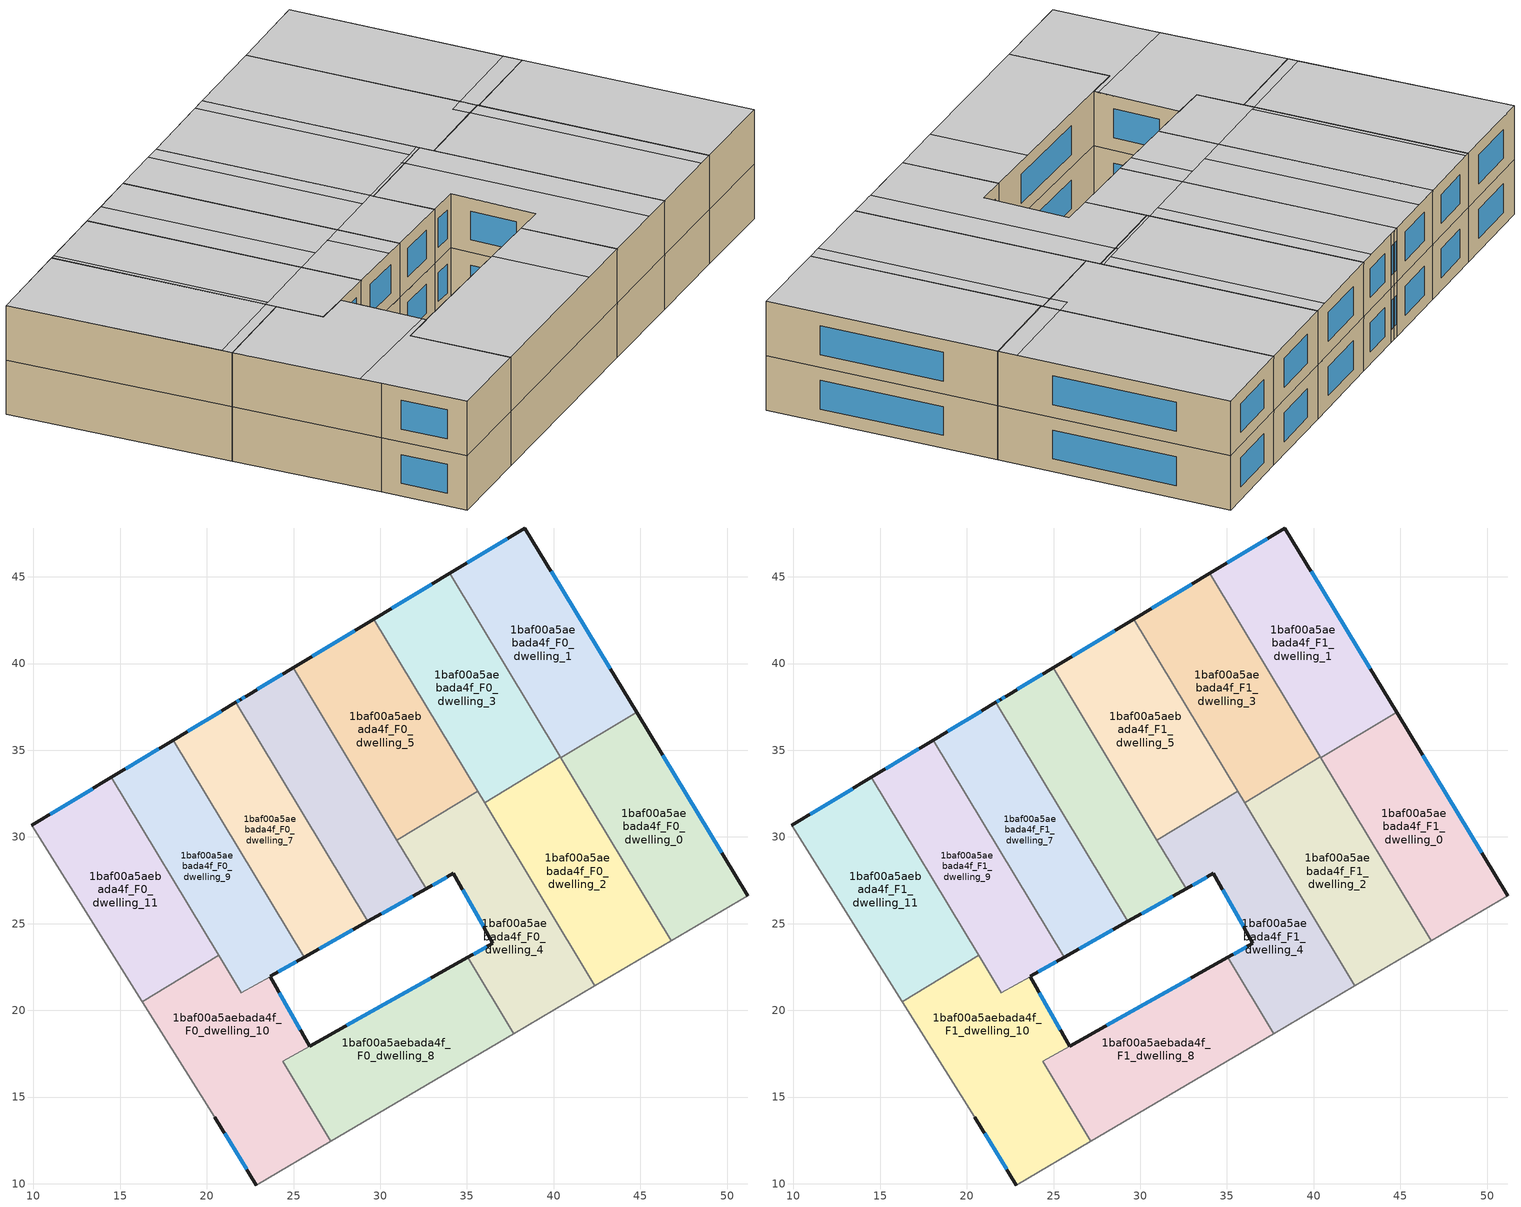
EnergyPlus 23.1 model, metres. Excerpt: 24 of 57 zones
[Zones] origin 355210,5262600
1baf00a5aebada4f_F0_dwelling_0
 floor ground (EU_floor_Construction): 44.78,37.2 51.2,26.62 46.78,24.01 40.42,34.56 z0
 wall outside (EU_wall_Construction): 51.2,26.62 44.78,37.2 z0:3
 wall adiabatic (EU_wall_Construction): 46.78,24.01 51.2,26.62 z0:3
 wall to 1baf00a5aebada4f_F0_dwelling_1 (EU_wall_Construction): 44.78,37.2 40.42,34.56 z0:3
 wall to 1baf00a5aebada4f_F0_dwelling_2 (EU_wall_Construction): 40.42,34.56 46.78,24.01 z0:3
 window (EU_Window_Construction): 49.69,29.1 46.29,34.71 z0.7:2.3
1baf00a5aebada4f_F0_dwelling_1
 floor ground (EU_floor_Construction): 38.34,47.82 44.78,37.2 40.42,34.56 34.01,45.2 z0
 wall outside (EU_wall_Construction): 44.78,37.2 38.34,47.82 34.01,45.2 z0:3
 wall to 1baf00a5aebada4f_F0_dwelling_3 (EU_wall_Construction): 34.01,45.2 40.39,34.62 z0:3
 wall to 1baf00a5aebada4f_F0_dwelling_2 (EU_wall_Construction): 40.39,34.62 40.42,34.56 z0:3
 window (EU_Window_Construction): 43.27,39.69 39.85,45.32 / 37.32,47.2 35.02,45.82 z0.7:2.3
1baf00a5aebada4f_F0_dwelling_10
 floor ground (EU_floor_Construction): 23.65,21.95 25.93,17.92 24.38,17.05 27.15,12.45 22.86,9.93 20.46,13.83 16.27,20.51 20.68,23.17 21.98,21.02 z0
 wall outside (EU_wall_Construction): 20.46,13.83 22.86,9.93 / 25.93,17.92 23.65,21.95 z0:3
 wall adiabatic (EU_wall_Construction): 16.27,20.51 20.46,13.83 / 22.86,9.93 27.15,12.45 z0:3
 wall to 1baf00a5aebada4f_F0_dwelling_11 (EU_wall_Construction): 20.68,23.17 16.27,20.51 z0:3
 wall to 1baf00a5aebada4f_F0_dwelling_8 (EU_wall_Construction): 27.15,12.45 24.38,17.05 25.93,17.92 z0:3
 wall to 1baf00a5aebada4f_F0_dwelling_9 (EU_wall_Construction): 23.65,21.95 21.98,21.02 20.68,23.17 z0:3
 window (EU_Window_Construction): 21.02,12.92 22.3,10.84 / 25.39,18.87 24.18,21 z0.7:2.3
1baf00a5aebada4f_F0_dwelling_11
 floor ground (EU_floor_Construction): 14.49,33.44 20.68,23.17 16.27,20.51 9.89,30.66 z0
 wall outside (EU_wall_Construction): 14.49,33.44 9.89,30.66 z0:3
 wall adiabatic (EU_wall_Construction): 9.89,30.66 16.27,20.51 z0:3
 wall to 1baf00a5aebada4f_F0_dwelling_9 (EU_wall_Construction): 20.68,23.17 14.49,33.44 z0:3
 window (EU_Window_Construction): 13.41,32.79 10.97,31.32 z0.7:2.3
1baf00a5aebada4f_F0_dwelling_2
 floor ground (EU_floor_Construction): 40.39,34.62 46.78,24.01 42.38,21.42 36.01,31.98 z0
 wall adiabatic (EU_wall_Construction): 42.38,21.42 46.78,24.01 z0:3
 wall to 1baf00a5aebada4f_F0_dwelling_3 (EU_wall_Construction): 40.39,34.62 36.01,31.98 z0:3
 wall to 1baf00a5aebada4f_F0_dwelling_4 (EU_wall_Construction): 36.01,31.98 42.38,21.42 z0:3
1baf00a5aebada4f_F0_dwelling_3
 floor ground (EU_floor_Construction): 34.01,45.2 40.39,34.62 36.01,31.98 29.63,42.57 z0
 wall outside (EU_wall_Construction): 34.01,45.2 29.63,42.57 z0:3
 wall to 1baf00a5aebada4f_F0_dwelling_5 (EU_wall_Construction): 29.63,42.57 35.62,32.63 z0:3
 wall to 1baf00a5aebada4f_F0_dwelling_4 (EU_wall_Construction): 35.62,32.63 36.01,31.98 z0:3
 window (EU_Window_Construction): 32.98,44.58 30.66,43.18 z0.7:2.3
1baf00a5aebada4f_F0_dwelling_4
 floor ground (EU_floor_Construction): 35.62,32.63 42.38,21.42 37.69,18.66 35.04,23.05 36.49,23.87 34.21,27.89 32.65,27.02 30.96,29.82 z0
 wall outside (EU_wall_Construction): 32.65,27.02 34.21,27.89 36.49,23.87 35.04,23.05 z0:3
 wall to 1baf00a5aebada4f_F0_dwelling_5 (EU_wall_Construction): 35.62,32.63 30.96,29.82 z0:3
 wall adiabatic (EU_wall_Construction): 37.69,18.66 42.38,21.42 z0:3
 wall to 1baf00a5aebada4f_F0_dwelling_8 (EU_wall_Construction): 35.04,23.05 37.69,18.66 z0:3
 wall to 1baf00a5aebada4f_F0_dwelling_6 (EU_wall_Construction): 30.96,29.82 32.65,27.02 z0:3
 window (EU_Window_Construction): 34.75,26.95 35.96,24.81 / 33.02,27.22 33.84,27.69 / 36.15,23.68 35.38,23.24 z0.7:2.3
1baf00a5aebada4f_F0_dwelling_5
 floor ground (EU_floor_Construction): 29.63,42.57 35.62,32.63 30.96,29.82 24.97,39.75 z0
 wall outside (EU_wall_Construction): 29.63,42.57 24.97,39.75 z0:3
 wall to 1baf00a5aebada4f_F0_dwelling_6 (EU_wall_Construction): 24.97,39.75 30.96,29.82 z0:3
 window (EU_Window_Construction): 28.54,41.91 26.06,40.41 z0.7:2.3
1baf00a5aebada4f_F0_dwelling_6
 floor ground (EU_floor_Construction): 24.97,39.75 32.65,27.02 29.29,25.12 21.67,37.76 21.92,37.92 22.27,38.12 z0
 wall outside (EU_wall_Construction): 24.97,39.75 22.27,38.12 21.92,37.92 21.67,37.76 / 29.29,25.12 32.65,27.02 z0:3
 wall to 1baf00a5aebada4f_F0_dwelling_7 (EU_wall_Construction): 21.67,37.76 29.29,25.12 z0:3
 window (EU_Window_Construction): 24.34,39.37 22.9,38.51 / 30.08,25.57 31.86,26.57 / 21.86,37.88 21.73,37.8 / 22.19,38.08 22,37.97 z0.7:2.3
1baf00a5aebada4f_F0_dwelling_7
 floor ground (EU_floor_Construction): 21.67,37.76 29.29,25.12 25.61,23.06 18.06,35.59 z0
 wall outside (EU_wall_Construction): 25.61,23.06 29.29,25.12 / 21.67,37.76 18.06,35.59 z0:3
 wall to 1baf00a5aebada4f_F0_dwelling_9 (EU_wall_Construction): 18.06,35.59 25.61,23.06 z0:3
 window (EU_Window_Construction): 26.48,23.54 28.43,24.64 / 20.82,37.25 18.9,36.1 z0.7:2.3
1baf00a5aebada4f_F0_dwelling_8
 floor ground (EU_floor_Construction): 35.04,23.05 37.69,18.66 27.15,12.45 24.38,17.05 z0
 wall outside (EU_wall_Construction): 35.04,23.05 25.93,17.93 z0:3
 wall adiabatic (EU_wall_Construction): 27.15,12.45 37.69,18.66 z0:3
 window (EU_Window_Construction): 32.9,21.85 28.07,19.13 z0.7:2.3
1baf00a5aebada4f_F0_dwelling_9
 floor ground (EU_floor_Construction): 18.06,35.59 25.61,23.06 21.98,21.02 14.49,33.44 z0
 wall outside (EU_wall_Construction): 18.06,35.59 14.49,33.44 / 23.65,21.95 25.61,23.06 z0:3
 window (EU_Window_Construction): 17.22,35.08 15.33,33.94 / 24.11,22.21 25.15,22.8 z0.7:2.3
1baf00a5aebada4f_F1_dwelling_0
 floor to 1baf00a5aebada4f_F0_dwelling_0 (EU_floor_Construction): 44.78,37.2 51.2,26.62 46.78,24.01 40.42,34.56 z3
 wall outside (EU_wall_Construction): 51.2,26.62 44.78,37.2 z3:6
 wall adiabatic (EU_wall_Construction): 46.78,24.01 51.2,26.62 z3:6
 wall to 1baf00a5aebada4f_F1_dwelling_1 (EU_wall_Construction): 44.78,37.2 40.42,34.56 z3:6
 wall to 1baf00a5aebada4f_F1_dwelling_2 (EU_wall_Construction): 40.42,34.56 46.78,24.01 z3:6
 window (EU_Window_Construction): 49.69,29.1 46.29,34.71 z3.7:5.3
 ceiling to 1baf00a5aebada4f_F2_dwelling_6 (EU_floor_Construction): 51.2,26.62 44.78,37.2 40.42,34.56 46.78,24.01 z6
1baf00a5aebada4f_F1_dwelling_1
 floor to 1baf00a5aebada4f_F0_dwelling_1 (EU_floor_Construction): 38.34,47.82 44.78,37.2 40.42,34.56 34.01,45.2 z3
 wall outside (EU_wall_Construction): 44.78,37.2 38.34,47.82 34.01,45.2 z3:6
 wall to 1baf00a5aebada4f_F1_dwelling_3 (EU_wall_Construction): 34.01,45.2 40.39,34.62 z3:6
 wall to 1baf00a5aebada4f_F1_dwelling_2 (EU_wall_Construction): 40.39,34.62 40.42,34.56 z3:6
 window (EU_Window_Construction): 43.27,39.69 39.85,45.32 / 37.32,47.2 35.02,45.82 z3.7:5.3
 ceiling to 1baf00a5aebada4f_F2_dwelling_6 (EU_floor_Construction): 44.78,37.2 44.27,38.04 39.91,35.41 40.39,34.62 40.42,34.56 z6
 ceiling adiabatic (EU_roof_Construction): 44.27,38.04 38.34,47.82 34.01,45.2 39.91,35.41 z6
1baf00a5aebada4f_F1_dwelling_10
 floor to 1baf00a5aebada4f_F0_dwelling_10 (EU_floor_Construction): 23.65,21.95 25.93,17.92 24.38,17.05 27.15,12.45 22.86,9.93 20.46,13.83 16.27,20.51 20.68,23.17 21.98,21.02 z3
 wall outside (EU_wall_Construction): 20.46,13.83 22.86,9.93 / 25.93,17.92 23.65,21.95 z3:6
 wall adiabatic (EU_wall_Construction): 16.27,20.51 20.46,13.83 / 22.86,9.93 27.15,12.45 z3:6
 wall to 1baf00a5aebada4f_F1_dwelling_11 (EU_wall_Construction): 20.68,23.17 16.27,20.51 z3:6
 wall to 1baf00a5aebada4f_F1_dwelling_8 (EU_wall_Construction): 27.15,12.45 24.38,17.05 25.93,17.92 z3:6
 wall to 1baf00a5aebada4f_F1_dwelling_9 (EU_wall_Construction): 23.65,21.95 21.98,21.02 20.68,23.17 z3:6
 window (EU_Window_Construction): 21.02,12.92 22.3,10.84 / 25.39,18.87 24.18,21 z3.7:5.3
 ceiling to 1baf00a5aebada4f_F2_dwelling_10 (EU_floor_Construction): 25.81,18.14 24.82,19.88 24.8,19.91 23.65,21.95 21.98,21.02 20.68,23.17 16.27,20.51 19.85,14.8 z6
 ceiling to 1baf00a5aebada4f_F2_dwelling_9 (EU_floor_Construction): 27.15,12.45 24.38,17.05 25.93,17.93 25.81,18.14 19.85,14.8 20.46,13.83 22.86,9.93 z6
1baf00a5aebada4f_F1_dwelling_11
 floor to 1baf00a5aebada4f_F0_dwelling_11 (EU_floor_Construction): 14.49,33.44 20.68,23.17 16.27,20.51 9.89,30.66 z3
 wall outside (EU_wall_Construction): 14.49,33.44 9.89,30.66 z3:6
 wall adiabatic (EU_wall_Construction): 9.89,30.66 16.27,20.51 z3:6
 wall to 1baf00a5aebada4f_F1_dwelling_9 (EU_wall_Construction): 20.68,23.17 14.49,33.44 z3:6
 window (EU_Window_Construction): 13.41,32.79 10.97,31.32 z3.7:5.3
 ceiling to 1baf00a5aebada4f_F2_dwelling_5 (EU_floor_Construction): 20.4,23.65 14.49,33.44 9.89,30.66 15.97,20.98 z6
 ceiling to 1baf00a5aebada4f_F2_dwelling_10 (EU_floor_Construction): 20.68,23.17 20.4,23.65 15.97,20.98 16.27,20.51 z6
1baf00a5aebada4f_F1_dwelling_2
 floor to 1baf00a5aebada4f_F0_dwelling_2 (EU_floor_Construction): 40.39,34.62 46.78,24.01 42.38,21.42 36.01,31.98 z3
 wall adiabatic (EU_wall_Construction): 42.38,21.42 46.78,24.01 z3:6
 wall to 1baf00a5aebada4f_F1_dwelling_3 (EU_wall_Construction): 40.39,34.62 36.01,31.98 z3:6
 wall to 1baf00a5aebada4f_F1_dwelling_4 (EU_wall_Construction): 36.01,31.98 42.38,21.42 z3:6
 ceiling adiabatic (EU_roof_Construction): 46.03,23.57 39.64,34.17 36.01,31.98 42.38,21.42 z6
 ceiling to 1baf00a5aebada4f_F2_dwelling_6 (EU_floor_Construction): 46.78,24.01 40.39,34.62 39.64,34.17 46.03,23.57 z6
1baf00a5aebada4f_F1_dwelling_3
 floor to 1baf00a5aebada4f_F0_dwelling_3 (EU_floor_Construction): 34.01,45.2 40.39,34.62 36.01,31.98 29.63,42.57 z3
 wall outside (EU_wall_Construction): 34.01,45.2 29.63,42.57 z3:6
 wall to 1baf00a5aebada4f_F1_dwelling_5 (EU_wall_Construction): 29.63,42.57 35.62,32.63 z3:6
 wall to 1baf00a5aebada4f_F1_dwelling_4 (EU_wall_Construction): 35.62,32.63 36.01,31.98 z3:6
 window (EU_Window_Construction): 32.98,44.58 30.66,43.18 z3.7:5.3
 ceiling to 1baf00a5aebada4f_F2_dwelling_6 (EU_floor_Construction): 40.39,34.62 39.91,35.41 39.16,34.97 39.64,34.17 z6
 ceiling adiabatic (EU_roof_Construction): 39.64,34.17 39.16,34.97 39.91,35.41 40.39,34.62 34.01,45.2 29.63,42.57 36.01,31.98 z6
1baf00a5aebada4f_F1_dwelling_4
 floor to 1baf00a5aebada4f_F0_dwelling_4 (EU_floor_Construction): 35.62,32.63 42.38,21.42 37.69,18.66 35.04,23.05 36.49,23.87 34.21,27.89 32.65,27.02 30.96,29.82 z3
 wall outside (EU_wall_Construction): 32.65,27.02 34.21,27.89 36.49,23.87 35.04,23.05 z3:6
 wall to 1baf00a5aebada4f_F1_dwelling_5 (EU_wall_Construction): 35.62,32.63 30.96,29.82 z3:6
 wall adiabatic (EU_wall_Construction): 37.69,18.66 42.38,21.42 z3:6
 wall to 1baf00a5aebada4f_F1_dwelling_8 (EU_wall_Construction): 35.04,23.05 37.69,18.66 z3:6
 wall to 1baf00a5aebada4f_F1_dwelling_6 (EU_wall_Construction): 30.96,29.82 32.65,27.02 z3:6
 window (EU_Window_Construction): 34.75,26.95 35.96,24.81 / 33.02,27.22 33.84,27.69 / 36.15,23.68 35.38,23.24 z3.7:5.3
 ceiling to 1baf00a5aebada4f_F2_dwelling_8 (EU_floor_Construction): 40.86,20.53 34.11,31.72 30.96,29.82 32.65,27.02 34.21,27.89 36.49,23.87 35.04,23.05 37.69,18.66 z6
 ceiling to 1baf00a5aebada4f_F2_dwelling_7 (EU_floor_Construction): 42.38,21.42 35.62,32.63 34.11,31.72 40.86,20.53 41.07,20.65 41.3,20.79 z6
1baf00a5aebada4f_F1_dwelling_5
 floor to 1baf00a5aebada4f_F0_dwelling_5 (EU_floor_Construction): 29.63,42.57 35.62,32.63 30.96,29.82 24.97,39.75 z3
 wall outside (EU_wall_Construction): 29.63,42.57 24.97,39.75 z3:6
 wall to 1baf00a5aebada4f_F1_dwelling_6 (EU_wall_Construction): 24.97,39.75 30.96,29.82 z3:6
 window (EU_Window_Construction): 28.54,41.91 26.06,40.41 z3.7:5.3
 ceiling to 1baf00a5aebada4f_F2_dwelling_2 (EU_floor_Construction): 34.8,32.33 28.9,42.12 24.97,39.75 30.87,29.97 z6
 ceiling to 1baf00a5aebada4f_F2_dwelling_1 (EU_floor_Construction): 35.53,32.78 29.63,42.57 28.9,42.12 34.8,32.33 z6
 ceiling to 1baf00a5aebada4f_F2_dwelling_8 (EU_floor_Construction): 34.11,31.72 34.02,31.87 30.87,29.97 30.96,29.82 z6
 ceiling to 1baf00a5aebada4f_F2_dwelling_7 (EU_floor_Construction): 35.62,32.63 35.53,32.78 34.02,31.87 34.11,31.72 z6
1baf00a5aebada4f_F1_dwelling_6
 floor to 1baf00a5aebada4f_F0_dwelling_6 (EU_floor_Construction): 24.97,39.75 32.65,27.02 29.29,25.12 21.67,37.76 21.92,37.92 22.27,38.12 z3
 wall outside (EU_wall_Construction): 24.97,39.75 22.27,38.12 21.92,37.92 21.67,37.76 / 29.29,25.12 32.65,27.02 z3:6
 wall to 1baf00a5aebada4f_F1_dwelling_7 (EU_wall_Construction): 21.67,37.76 29.29,25.12 z3:6
 window (EU_Window_Construction): 24.34,39.37 22.9,38.51 / 30.08,25.57 31.86,26.57 / 21.86,37.88 21.73,37.8 / 22.19,38.08 22,37.97 z3.7:5.3
 ceiling to 1baf00a5aebada4f_F2_dwelling_3 (EU_floor_Construction): 30.07,29.48 24.17,39.27 21.67,37.76 27.57,27.97 z6
 ceiling to 1baf00a5aebada4f_F2_dwelling_2 (EU_floor_Construction): 30.87,29.97 24.97,39.75 24.17,39.27 30.07,29.48 z6
 ceiling to 1baf00a5aebada4f_F2_dwelling_8 (EU_floor_Construction): 32.65,27.02 30.87,29.97 27.57,27.97 29.29,25.12 z6
1baf00a5aebada4f_F1_dwelling_7
 floor to 1baf00a5aebada4f_F0_dwelling_7 (EU_floor_Construction): 21.67,37.76 29.29,25.12 25.61,23.06 18.06,35.59 z3
 wall outside (EU_wall_Construction): 25.61,23.06 29.29,25.12 / 21.67,37.76 18.06,35.59 z3:6
 wall to 1baf00a5aebada4f_F1_dwelling_9 (EU_wall_Construction): 18.06,35.59 25.61,23.06 z3:6
 window (EU_Window_Construction): 26.48,23.54 28.43,24.64 / 20.82,37.25 18.9,36.1 z3.7:5.3
 ceiling to 1baf00a5aebada4f_F2_dwelling_3 (EU_floor_Construction): 27.57,27.97 21.67,37.76 19.44,36.42 25.34,26.63 z6
 ceiling to 1baf00a5aebada4f_F2_dwelling_4 (EU_floor_Construction): 25.34,26.63 19.44,36.42 18.06,35.59 23.96,25.8 z6
 ceiling to 1baf00a5aebada4f_F2_dwelling_10 (EU_floor_Construction): 28.27,24.55 26.57,27.37 23.96,25.8 25.61,23.06 z6
 ceiling to 1baf00a5aebada4f_F2_dwelling_8 (EU_floor_Construction): 29.29,25.12 27.57,27.97 26.57,27.37 28.27,24.55 z6
1baf00a5aebada4f_F1_dwelling_8
 floor to 1baf00a5aebada4f_F0_dwelling_8 (EU_floor_Construction): 35.04,23.05 37.69,18.66 27.15,12.45 24.38,17.05 z3
 wall outside (EU_wall_Construction): 35.04,23.05 25.93,17.93 z3:6
 wall adiabatic (EU_wall_Construction): 27.15,12.45 37.69,18.66 z3:6
 window (EU_Window_Construction): 32.9,21.85 28.07,19.13 z3.7:5.3
 ceiling to 1baf00a5aebada4f_F2_dwelling_9 (EU_floor_Construction): 34.95,17.05 32.27,21.49 24.38,17.05 27.15,12.45 z6
 ceiling to 1baf00a5aebada4f_F2_dwelling_8 (EU_floor_Construction): 37.69,18.66 35.04,23.05 32.27,21.49 34.95,17.05 z6
1baf00a5aebada4f_F1_dwelling_9
 floor to 1baf00a5aebada4f_F0_dwelling_9 (EU_floor_Construction): 18.06,35.59 25.61,23.06 21.98,21.02 14.49,33.44 z3
 wall outside (EU_wall_Construction): 18.06,35.59 14.49,33.44 / 23.65,21.95 25.61,23.06 z3:6
 window (EU_Window_Construction): 17.22,35.08 15.33,33.94 / 24.11,22.21 25.15,22.8 z3.7:5.3
 ceiling to 1baf00a5aebada4f_F2_dwelling_4 (EU_floor_Construction): 23.96,25.8 18.06,35.59 14.71,33.57 20.61,23.78 z6
 ceiling to 1baf00a5aebada4f_F2_dwelling_10 (EU_floor_Construction): 25.61,23.06 23.96,25.8 20.4,23.65 21.98,21.02 z6
 ceiling to 1baf00a5aebada4f_F2_dwelling_5 (EU_floor_Construction): 20.61,23.78 14.71,33.57 14.49,33.44 20.4,23.65 z6
[Building]
EU S2 Campaign: North Axis=0; Terrain=City; Solar Distribution=FullExterior
[Site:Location]
Budapest.Ferenc.Liszt.Intl.AP: Latitude=47.437; Longitude=19.256; Time Zone=1; Elevation=185
[SizingPeriod:WeatherFileDays]
AnnualSizingPeriod: Begin Month=1; Begin Day of Month=1; End Month=12; End Day of Month=31; Day of Week for Start Day=Monday; Use Weather File Daylight Saving Period=No; Use Weather File Rain and Snow Indicators=No
[MATERIAL]
EU_InternalMass_Material: Roughness=MediumRough; Thickness=0.1; Conductivity=1; Density=1800; Specific Heat=900; Thermal Absorptance=0.9; Solar Absorptance=0.7; Visible Absorptance=0.7
[MATERIAL:NOMASS] Roughness=MediumRough; Thermal Absorptance=0.9; Solar Absorptance=0.7; Visible Absorptance=0.7
Name | Thermal Resistance
EU_wall_NoMass | 0.832559
EU_roof_NoMass | 1.39638
EU_floor_NoMass | 0.872794
[WINDOWMATERIAL:SIMPLEGLAZINGSYSTEM]
EU_Window_SimpleGlazing: UFactor=2.79869; Solar Heat Gain Coefficient=0.75; Visible Transmittance=0.75
[CONSTRUCTION]
EU_wall_Construction: EU_wall_NoMass
EU_roof_Construction: EU_roof_NoMass
EU_floor_Construction: EU_floor_NoMass
EU_Window_Construction: EU_Window_SimpleGlazing
EU_InternalMass_Construction: EU_InternalMass_Material
[ZONE] Type=1; Multiplier=1; Ceiling Height=autocalculate; Floor Area=autocalculate; Part of Total Floor Area=Yes
Name | Volume
1baf00a5aebada4f_F0_dwelling_0; 1baf00a5aebada4f_F1_dwelling_0 | 189.366
1baf00a5aebada4f_F0_dwelling_1; 1baf00a5aebada4f_F1_dwelling_1 | 189.373
1baf00a5aebada4f_F0_dwelling_10; 1baf00a5aebada4f_F1_dwelling_10 | 215.001
1baf00a5aebada4f_F0_dwelling_11; 1baf00a5aebada4f_F1_dwelling_11 | 189.388
1baf00a5aebada4f_F0_dwelling_2; 1baf00a5aebada4f_F1_dwelling_2; 1baf00a5aebada4f_F0_dwelling_4; 1baf00a5aebada4f_F1_dwelling_4 | 189.361
1baf00a5aebada4f_F0_dwelling_3; 1baf00a5aebada4f_F1_dwelling_3 | 189.37
1baf00a5aebada4f_F0_dwelling_5; 1baf00a5aebada4f_F1_dwelling_5 | 189.344
1baf00a5aebada4f_F0_dwelling_6; 1baf00a5aebada4f_F1_dwelling_6 | 171.471
1baf00a5aebada4f_F0_dwelling_7; 1baf00a5aebada4f_F1_dwelling_7 | 185.81
1baf00a5aebada4f_F0_dwelling_8; 1baf00a5aebada4f_F1_dwelling_8 | 192.636
1baf00a5aebada4f_F0_dwelling_9; 1baf00a5aebada4f_F1_dwelling_9 | 181.864
[INTERNALMASS] Construction=EU_InternalMass_Construction
Name | Zone or ZoneList | Surface Area
1baf00a5aebada4f_F0_dwelling_0_EU_InternalMass | 1baf00a5aebada4f_F0_dwelling_0 | 63.1217
1baf00a5aebada4f_F0_dwelling_1_EU_InternalMass | 1baf00a5aebada4f_F0_dwelling_1 | 63.1236
1baf00a5aebada4f_F0_dwelling_2_EU_InternalMass | 1baf00a5aebada4f_F0_dwelling_2 | 63.1203
1baf00a5aebada4f_F0_dwelling_3_EU_InternalMass | 1baf00a5aebada4f_F0_dwelling_3 | 63.124
1baf00a5aebada4f_F0_dwelling_4_EU_InternalMass | 1baf00a5aebada4f_F0_dwelling_4 | 63.1203
1baf00a5aebada4f_F0_dwelling_5_EU_InternalMass | 1baf00a5aebada4f_F0_dwelling_5 | 63.1168
1baf00a5aebada4f_F0_dwelling_6_EU_InternalMass | 1baf00a5aebada4f_F0_dwelling_6 | 57.159
1baf00a5aebada4f_F0_dwelling_7_EU_InternalMass | 1baf00a5aebada4f_F0_dwelling_7 | 61.9308
1baf00a5aebada4f_F0_dwelling_8_EU_InternalMass | 1baf00a5aebada4f_F0_dwelling_8 | 64.2038
1baf00a5aebada4f_F0_dwelling_9_EU_InternalMass | 1baf00a5aebada4f_F0_dwelling_9 | 60.6342
1baf00a5aebada4f_F0_dwelling_10_EU_InternalMass | 1baf00a5aebada4f_F0_dwelling_10 | 71.6668
1baf00a5aebada4f_F0_dwelling_11_EU_InternalMass | 1baf00a5aebada4f_F0_dwelling_11 | 63.1299
1baf00a5aebada4f_F1_dwelling_0_EU_InternalMass | 1baf00a5aebada4f_F1_dwelling_0 | 63.1217
1baf00a5aebada4f_F1_dwelling_1_EU_InternalMass | 1baf00a5aebada4f_F1_dwelling_1 | 63.1236
1baf00a5aebada4f_F1_dwelling_2_EU_InternalMass | 1baf00a5aebada4f_F1_dwelling_2 | 63.1203
1baf00a5aebada4f_F1_dwelling_3_EU_InternalMass | 1baf00a5aebada4f_F1_dwelling_3 | 63.124
1baf00a5aebada4f_F1_dwelling_4_EU_InternalMass | 1baf00a5aebada4f_F1_dwelling_4 | 63.1203
1baf00a5aebada4f_F1_dwelling_5_EU_InternalMass | 1baf00a5aebada4f_F1_dwelling_5 | 63.1168
1baf00a5aebada4f_F1_dwelling_6_EU_InternalMass | 1baf00a5aebada4f_F1_dwelling_6 | 57.159
1baf00a5aebada4f_F1_dwelling_7_EU_InternalMass | 1baf00a5aebada4f_F1_dwelling_7 | 61.9308
1baf00a5aebada4f_F1_dwelling_8_EU_InternalMass | 1baf00a5aebada4f_F1_dwelling_8 | 64.2038
1baf00a5aebada4f_F1_dwelling_9_EU_InternalMass | 1baf00a5aebada4f_F1_dwelling_9 | 60.6342
1baf00a5aebada4f_F1_dwelling_10_EU_InternalMass | 1baf00a5aebada4f_F1_dwelling_10 | 71.6668
1baf00a5aebada4f_F1_dwelling_11_EU_InternalMass | 1baf00a5aebada4f_F1_dwelling_11 | 63.1299
[OTHEREQUIPMENT] Fuel Type=Electricity; Design Level Calculation Method=Watts/Area; Power per Zone Floor Area=1; Fraction Latent=0; Fraction Radiant=0; Fraction Lost=0; Carbon Dioxide Generation Rate=0; EndUse Subcategory=EU_Step8_InternalGains
Name | Zone or ZoneList or Space or SpaceList | Schedule
EU_Step8_InternalGain_1baf00a5aebada4f_F0_dwelling_0_f000 | 1baf00a5aebada4f_F0_dwelling_0 | EU_Step8_GainSchedule_1baf00a5aebada4f_F0_dwelling_0_f000
EU_Step8_InternalGain_1baf00a5aebada4f_F0_dwelling_1_f000 | 1baf00a5aebada4f_F0_dwelling_1 | EU_Step8_GainSchedule_1baf00a5aebada4f_F0_dwelling_1_f000
EU_Step8_InternalGain_1baf00a5aebada4f_F0_dwelling_2_f000 | 1baf00a5aebada4f_F0_dwelling_2 | EU_Step8_GainSchedule_1baf00a5aebada4f_F0_dwelling_2_f000
EU_Step8_InternalGain_1baf00a5aebada4f_F0_dwelling_3_f000 | 1baf00a5aebada4f_F0_dwelling_3 | EU_Step8_GainSchedule_1baf00a5aebada4f_F0_dwelling_3_f000
EU_Step8_InternalGain_1baf00a5aebada4f_F0_dwelling_4_f000 | 1baf00a5aebada4f_F0_dwelling_4 | EU_Step8_GainSchedule_1baf00a5aebada4f_F0_dwelling_4_f000
EU_Step8_InternalGain_1baf00a5aebada4f_F0_dwelling_5_f000 | 1baf00a5aebada4f_F0_dwelling_5 | EU_Step8_GainSchedule_1baf00a5aebada4f_F0_dwelling_5_f000
EU_Step8_InternalGain_1baf00a5aebada4f_F0_dwelling_6_f000 | 1baf00a5aebada4f_F0_dwelling_6 | EU_Step8_GainSchedule_1baf00a5aebada4f_F0_dwelling_6_f000
EU_Step8_InternalGain_1baf00a5aebada4f_F0_dwelling_7_f000 | 1baf00a5aebada4f_F0_dwelling_7 | EU_Step8_GainSchedule_1baf00a5aebada4f_F0_dwelling_7_f000
EU_Step8_InternalGain_1baf00a5aebada4f_F0_dwelling_8_f000 | 1baf00a5aebada4f_F0_dwelling_8 | EU_Step8_GainSchedule_1baf00a5aebada4f_F0_dwelling_8_f000
EU_Step8_InternalGain_1baf00a5aebada4f_F0_dwelling_9_f000 | 1baf00a5aebada4f_F0_dwelling_9 | EU_Step8_GainSchedule_1baf00a5aebada4f_F0_dwelling_9_f000
EU_Step8_InternalGain_1baf00a5aebada4f_F0_dwelling_10_f000 | 1baf00a5aebada4f_F0_dwelling_10 | EU_Step8_GainSchedule_1baf00a5aebada4f_F0_dwelling_10_f000
EU_Step8_InternalGain_1baf00a5aebada4f_F0_dwelling_11_f000 | 1baf00a5aebada4f_F0_dwelling_11 | EU_Step8_GainSchedule_1baf00a5aebada4f_F0_dwelling_11_f000
EU_Step8_InternalGain_1baf00a5aebada4f_F1_dwelling_0_f000 | 1baf00a5aebada4f_F1_dwelling_0 | EU_Step8_GainSchedule_1baf00a5aebada4f_F1_dwelling_0_f000
EU_Step8_InternalGain_1baf00a5aebada4f_F1_dwelling_1_f000 | 1baf00a5aebada4f_F1_dwelling_1 | EU_Step8_GainSchedule_1baf00a5aebada4f_F1_dwelling_1_f000
EU_Step8_InternalGain_1baf00a5aebada4f_F1_dwelling_2_f000 | 1baf00a5aebada4f_F1_dwelling_2 | EU_Step8_GainSchedule_1baf00a5aebada4f_F1_dwelling_2_f000
EU_Step8_InternalGain_1baf00a5aebada4f_F1_dwelling_3_f000 | 1baf00a5aebada4f_F1_dwelling_3 | EU_Step8_GainSchedule_1baf00a5aebada4f_F1_dwelling_3_f000
EU_Step8_InternalGain_1baf00a5aebada4f_F1_dwelling_4_f000 | 1baf00a5aebada4f_F1_dwelling_4 | EU_Step8_GainSchedule_1baf00a5aebada4f_F1_dwelling_4_f000
EU_Step8_InternalGain_1baf00a5aebada4f_F1_dwelling_5_f000 | 1baf00a5aebada4f_F1_dwelling_5 | EU_Step8_GainSchedule_1baf00a5aebada4f_F1_dwelling_5_f000
EU_Step8_InternalGain_1baf00a5aebada4f_F1_dwelling_6_f000 | 1baf00a5aebada4f_F1_dwelling_6 | EU_Step8_GainSchedule_1baf00a5aebada4f_F1_dwelling_6_f000
EU_Step8_InternalGain_1baf00a5aebada4f_F1_dwelling_7_f000 | 1baf00a5aebada4f_F1_dwelling_7 | EU_Step8_GainSchedule_1baf00a5aebada4f_F1_dwelling_7_f000
EU_Step8_InternalGain_1baf00a5aebada4f_F1_dwelling_8_f000 | 1baf00a5aebada4f_F1_dwelling_8 | EU_Step8_GainSchedule_1baf00a5aebada4f_F1_dwelling_8_f000
EU_Step8_InternalGain_1baf00a5aebada4f_F1_dwelling_9_f000 | 1baf00a5aebada4f_F1_dwelling_9 | EU_Step8_GainSchedule_1baf00a5aebada4f_F1_dwelling_9_f000
EU_Step8_InternalGain_1baf00a5aebada4f_F1_dwelling_10_f000 | 1baf00a5aebada4f_F1_dwelling_10 | EU_Step8_GainSchedule_1baf00a5aebada4f_F1_dwelling_10_f000
EU_Step8_InternalGain_1baf00a5aebada4f_F1_dwelling_11_f000 | 1baf00a5aebada4f_F1_dwelling_11 | EU_Step8_GainSchedule_1baf00a5aebada4f_F1_dwelling_11_f000
[ZONEVENTILATION:DESIGNFLOWRATE] Schedule=EU_AlwaysOn; Design Flow Rate Calculation Method=AirChanges/Hour; Air Changes per Hour=0.475469; Ventilation Type=Natural; Fan Pressure Rise=0; Fan Total Efficiency=1; Constant Term Coefficient=1; Temperature Term Coefficient=0; Velocity Term Coefficient=0; Velocity Squared Term Coefficient=0; Minimum Indoor Temperature=-100; Maximum Indoor Temperature=100; Delta Temperature=-100; Minimum Outdoor Temperature=-100; Maximum Outdoor Temperature=100; Maximum Wind Speed=40
Name | Zone or ZoneList or Space or SpaceList
EU_ConstantAir_1baf00a5aebada4f_F0_dwelling_0 | 1baf00a5aebada4f_F0_dwelling_0
EU_ConstantAir_1baf00a5aebada4f_F0_dwelling_1 | 1baf00a5aebada4f_F0_dwelling_1
EU_ConstantAir_1baf00a5aebada4f_F0_dwelling_2 | 1baf00a5aebada4f_F0_dwelling_2
EU_ConstantAir_1baf00a5aebada4f_F0_dwelling_3 | 1baf00a5aebada4f_F0_dwelling_3
EU_ConstantAir_1baf00a5aebada4f_F0_dwelling_4 | 1baf00a5aebada4f_F0_dwelling_4
EU_ConstantAir_1baf00a5aebada4f_F0_dwelling_5 | 1baf00a5aebada4f_F0_dwelling_5
EU_ConstantAir_1baf00a5aebada4f_F0_dwelling_6 | 1baf00a5aebada4f_F0_dwelling_6
EU_ConstantAir_1baf00a5aebada4f_F0_dwelling_7 | 1baf00a5aebada4f_F0_dwelling_7
EU_ConstantAir_1baf00a5aebada4f_F0_dwelling_8 | 1baf00a5aebada4f_F0_dwelling_8
EU_ConstantAir_1baf00a5aebada4f_F0_dwelling_9 | 1baf00a5aebada4f_F0_dwelling_9
EU_ConstantAir_1baf00a5aebada4f_F0_dwelling_10 | 1baf00a5aebada4f_F0_dwelling_10
EU_ConstantAir_1baf00a5aebada4f_F0_dwelling_11 | 1baf00a5aebada4f_F0_dwelling_11
EU_ConstantAir_1baf00a5aebada4f_F1_dwelling_0 | 1baf00a5aebada4f_F1_dwelling_0
EU_ConstantAir_1baf00a5aebada4f_F1_dwelling_1 | 1baf00a5aebada4f_F1_dwelling_1
EU_ConstantAir_1baf00a5aebada4f_F1_dwelling_2 | 1baf00a5aebada4f_F1_dwelling_2
EU_ConstantAir_1baf00a5aebada4f_F1_dwelling_3 | 1baf00a5aebada4f_F1_dwelling_3
EU_ConstantAir_1baf00a5aebada4f_F1_dwelling_4 | 1baf00a5aebada4f_F1_dwelling_4
EU_ConstantAir_1baf00a5aebada4f_F1_dwelling_5 | 1baf00a5aebada4f_F1_dwelling_5
EU_ConstantAir_1baf00a5aebada4f_F1_dwelling_6 | 1baf00a5aebada4f_F1_dwelling_6
EU_ConstantAir_1baf00a5aebada4f_F1_dwelling_7 | 1baf00a5aebada4f_F1_dwelling_7
EU_ConstantAir_1baf00a5aebada4f_F1_dwelling_8 | 1baf00a5aebada4f_F1_dwelling_8
EU_ConstantAir_1baf00a5aebada4f_F1_dwelling_9 | 1baf00a5aebada4f_F1_dwelling_9
EU_ConstantAir_1baf00a5aebada4f_F1_dwelling_10 | 1baf00a5aebada4f_F1_dwelling_10
EU_ConstantAir_1baf00a5aebada4f_F1_dwelling_11 | 1baf00a5aebada4f_F1_dwelling_11
[HVACTEMPLATE:THERMOSTAT] Constant Heating Setpoint=20; Constant Cooling Setpoint=50
EU_HeatOnly_1baf00a5aebada4f_F0_dwelling_0; EU_HeatOnly_1baf00a5aebada4f_F0_dwelling_1; EU_HeatOnly_1baf00a5aebada4f_F0_dwelling_2; EU_HeatOnly_1baf00a5aebada4f_F0_dwelling_3; EU_HeatOnly_1baf00a5aebada4f_F0_dwelling_4; EU_HeatOnly_1baf00a5aebada4f_F0_dwelling_5; EU_HeatOnly_1baf00a5aebada4f_F0_dwelling_6; EU_HeatOnly_1baf00a5aebada4f_F0_dwelling_7; EU_HeatOnly_1baf00a5aebada4f_F0_dwelling_8; EU_HeatOnly_1baf00a5aebada4f_F0_dwelling_9; EU_HeatOnly_1baf00a5aebada4f_F0_dwelling_10; EU_HeatOnly_1baf00a5aebada4f_F0_dwelling_11; EU_HeatOnly_1baf00a5aebada4f_F1_dwelling_0; EU_HeatOnly_1baf00a5aebada4f_F1_dwelling_1; EU_HeatOnly_1baf00a5aebada4f_F1_dwelling_2; EU_HeatOnly_1baf00a5aebada4f_F1_dwelling_3; EU_HeatOnly_1baf00a5aebada4f_F1_dwelling_4; EU_HeatOnly_1baf00a5aebada4f_F1_dwelling_5; EU_HeatOnly_1baf00a5aebada4f_F1_dwelling_6; EU_HeatOnly_1baf00a5aebada4f_F1_dwelling_7; EU_HeatOnly_1baf00a5aebada4f_F1_dwelling_8; EU_HeatOnly_1baf00a5aebada4f_F1_dwelling_9; EU_HeatOnly_1baf00a5aebada4f_F1_dwelling_10; EU_HeatOnly_1baf00a5aebada4f_F1_dwelling_11; EU_HeatOnly_1baf00a5aebada4f_F2_dwelling_0; EU_HeatOnly_1baf00a5aebada4f_F2_dwelling_1; EU_HeatOnly_1baf00a5aebada4f_F2_dwelling_2; EU_HeatOnly_1baf00a5aebada4f_F2_dwelling_3; EU_HeatOnly_1baf00a5aebada4f_F2_dwelling_4; EU_HeatOnly_1baf00a5aebada4f_F2_dwelling_5; EU_HeatOnly_1baf00a5aebada4f_F2_dwelling_6; EU_HeatOnly_1baf00a5aebada4f_F2_dwelling_7; EU_HeatOnly_1baf00a5aebada4f_F2_dwelling_8; EU_HeatOnly_1baf00a5aebada4f_F2_dwelling_9; EU_HeatOnly_1baf00a5aebada4f_F2_dwelling_10; EU_HeatOnly_1baf00a5aebada4f_F3_dwelling_0; EU_HeatOnly_1baf00a5aebada4f_F3_dwelling_1; EU_HeatOnly_1baf00a5aebada4f_F3_dwelling_2; EU_HeatOnly_1baf00a5aebada4f_F3_dwelling_3; EU_HeatOnly_1baf00a5aebada4f_F3_dwelling_4; EU_HeatOnly_1baf00a5aebada4f_F3_dwelling_5; EU_HeatOnly_1baf00a5aebada4f_F3_dwelling_6; EU_HeatOnly_1baf00a5aebada4f_F3_dwelling_7; EU_HeatOnly_1baf00a5aebada4f_F3_dwelling_8; EU_HeatOnly_1baf00a5aebada4f_F3_dwelling_9; EU_HeatOnly_1baf00a5aebada4f_F3_dwelling_10; EU_HeatOnly_1baf00a5aebada4f_F4_dwelling_0; EU_HeatOnly_1baf00a5aebada4f_F4_dwelling_1; EU_HeatOnly_1baf00a5aebada4f_F4_dwelling_2; EU_HeatOnly_1baf00a5aebada4f_F4_dwelling_3; EU_HeatOnly_1baf00a5aebada4f_F4_dwelling_4; EU_HeatOnly_1baf00a5aebada4f_F4_dwelling_5; EU_HeatOnly_1baf00a5aebada4f_F4_dwelling_6; EU_HeatOnly_1baf00a5aebada4f_F4_dwelling_7; EU_HeatOnly_1baf00a5aebada4f_F4_dwelling_8; EU_HeatOnly_1baf00a5aebada4f_F4_dwelling_9; EU_HeatOnly_1baf00a5aebada4f_F4_dwelling_10
[HVACTEMPLATE:ZONE:IDEALLOADSAIRSYSTEM] System Availability Schedule=EU_AlwaysOn; Maximum Heating Supply Air Temperature=50; Minimum Cooling Supply Air Temperature=13; Maximum Heating Supply Air Humidity Ratio=0.0156; Minimum Cooling Supply Air Humidity Ratio=0.0077; Heating Limit=NoLimit; Cooling Limit=NoLimit; Heating Availability Schedule=EU_AlwaysOn; Cooling Availability Schedule=EU_CoolingOff; Dehumidification Control Type=ConstantSensibleHeatRatio; Cooling Sensible Heat Ratio=0.7; Dehumidification Setpoint=60; Humidification Control Type=None; Humidification Setpoint=30; Outdoor Air Method=None; Outdoor Air Flow Rate per Person=0.00944; Outdoor Air Flow Rate per Zone Floor Area=0; Outdoor Air Flow Rate per Zone=0; Demand Controlled Ventilation Type=None; Outdoor Air Economizer Type=NoEconomizer; Heat Recovery Type=None; Sensible Heat Recovery Effectiveness=0.7; Latent Heat Recovery Effectiveness=0.65
Name | Template Thermostat
1baf00a5aebada4f_F0_dwelling_0 | EU_HeatOnly_1baf00a5aebada4f_F0_dwelling_0
1baf00a5aebada4f_F0_dwelling_1 | EU_HeatOnly_1baf00a5aebada4f_F0_dwelling_1
1baf00a5aebada4f_F0_dwelling_2 | EU_HeatOnly_1baf00a5aebada4f_F0_dwelling_2
1baf00a5aebada4f_F0_dwelling_3 | EU_HeatOnly_1baf00a5aebada4f_F0_dwelling_3
1baf00a5aebada4f_F0_dwelling_4 | EU_HeatOnly_1baf00a5aebada4f_F0_dwelling_4
1baf00a5aebada4f_F0_dwelling_5 | EU_HeatOnly_1baf00a5aebada4f_F0_dwelling_5
1baf00a5aebada4f_F0_dwelling_6 | EU_HeatOnly_1baf00a5aebada4f_F0_dwelling_6
1baf00a5aebada4f_F0_dwelling_7 | EU_HeatOnly_1baf00a5aebada4f_F0_dwelling_7
1baf00a5aebada4f_F0_dwelling_8 | EU_HeatOnly_1baf00a5aebada4f_F0_dwelling_8
1baf00a5aebada4f_F0_dwelling_9 | EU_HeatOnly_1baf00a5aebada4f_F0_dwelling_9
1baf00a5aebada4f_F0_dwelling_10 | EU_HeatOnly_1baf00a5aebada4f_F0_dwelling_10
1baf00a5aebada4f_F0_dwelling_11 | EU_HeatOnly_1baf00a5aebada4f_F0_dwelling_11
1baf00a5aebada4f_F1_dwelling_0 | EU_HeatOnly_1baf00a5aebada4f_F1_dwelling_0
1baf00a5aebada4f_F1_dwelling_1 | EU_HeatOnly_1baf00a5aebada4f_F1_dwelling_1
1baf00a5aebada4f_F1_dwelling_2 | EU_HeatOnly_1baf00a5aebada4f_F1_dwelling_2
1baf00a5aebada4f_F1_dwelling_3 | EU_HeatOnly_1baf00a5aebada4f_F1_dwelling_3
1baf00a5aebada4f_F1_dwelling_4 | EU_HeatOnly_1baf00a5aebada4f_F1_dwelling_4
1baf00a5aebada4f_F1_dwelling_5 | EU_HeatOnly_1baf00a5aebada4f_F1_dwelling_5
1baf00a5aebada4f_F1_dwelling_6 | EU_HeatOnly_1baf00a5aebada4f_F1_dwelling_6
1baf00a5aebada4f_F1_dwelling_7 | EU_HeatOnly_1baf00a5aebada4f_F1_dwelling_7
1baf00a5aebada4f_F1_dwelling_8 | EU_HeatOnly_1baf00a5aebada4f_F1_dwelling_8
1baf00a5aebada4f_F1_dwelling_9 | EU_HeatOnly_1baf00a5aebada4f_F1_dwelling_9
1baf00a5aebada4f_F1_dwelling_10 | EU_HeatOnly_1baf00a5aebada4f_F1_dwelling_10
1baf00a5aebada4f_F1_dwelling_11 | EU_HeatOnly_1baf00a5aebada4f_F1_dwelling_11
[SIZING:ZONE] Zone Cooling Design Supply Air Temperature Input Method=SupplyAirTemperature; Zone Cooling Design Supply Air Temperature=13; Zone Heating Design Supply Air Temperature Input Method=SupplyAirTemperature; Zone Heating Design Supply Air Temperature=50; Zone Cooling Design Supply Air Humidity Ratio=0.008; Zone Heating Design Supply Air Humidity Ratio=0.008; Cooling Design Air Flow Method=DesignDay; Cooling Design Air Flow Rate=0; Cooling Minimum Air Flow per Zone Floor Area=0.000762; Cooling Minimum Air Flow=0; Cooling Minimum Air Flow Fraction=0.2; Heating Design Air Flow Method=DesignDay; Heating Design Air Flow Rate=0; Heating Maximum Air Flow per Zone Floor Area=0.002032; Heating Maximum Air Flow=0.141576; Heating Maximum Air Flow Fraction=0.3; Account for Dedicated Outdoor Air System=No; Dedicated Outdoor Air System Control Strategy=NeutralSupplyAir; Dedicated Outdoor Air Low Setpoint Temperature for Design=autosize; Dedicated Outdoor Air High Setpoint Temperature for Design=autosize; Zone Load Sizing Method=Sensible Load Only No Latent Load; Zone Latent Cooling Design Supply Air Humidity Ratio Input Method=HumidityRatioDifference; Zone Cooling Design Supply Air Humidity Ratio Difference=0.005; Zone Latent Heating Design Supply Air Humidity Ratio Input Method=HumidityRatioDifference; Zone Humidification Design Supply Air Humidity Ratio Difference=0.005
1baf00a5aebada4f_F0_dwelling_0; 1baf00a5aebada4f_F0_dwelling_1; 1baf00a5aebada4f_F0_dwelling_2; 1baf00a5aebada4f_F0_dwelling_3; 1baf00a5aebada4f_F0_dwelling_4; 1baf00a5aebada4f_F0_dwelling_5; 1baf00a5aebada4f_F0_dwelling_6; 1baf00a5aebada4f_F0_dwelling_7; 1baf00a5aebada4f_F0_dwelling_8; 1baf00a5aebada4f_F0_dwelling_9; 1baf00a5aebada4f_F0_dwelling_10; 1baf00a5aebada4f_F0_dwelling_11; 1baf00a5aebada4f_F1_dwelling_0; 1baf00a5aebada4f_F1_dwelling_1; 1baf00a5aebada4f_F1_dwelling_2; 1baf00a5aebada4f_F1_dwelling_3; 1baf00a5aebada4f_F1_dwelling_4; 1baf00a5aebada4f_F1_dwelling_5; 1baf00a5aebada4f_F1_dwelling_6; 1baf00a5aebada4f_F1_dwelling_7; 1baf00a5aebada4f_F1_dwelling_8; 1baf00a5aebada4f_F1_dwelling_9; 1baf00a5aebada4f_F1_dwelling_10; 1baf00a5aebada4f_F1_dwelling_11
[SCHEDULE:CONSTANT]
Name | Hourly Value
EU_AlwaysOn | 1
EU_CoolingOff | 0
[SCHEDULE:FILE] Column Number=1; Rows to Skip at Top=0; Number of Hours of Data=8760; Column Separator=Comma; Interpolate to Timestep=No; Minutes per Item=60; Adjust Schedule for Daylight Savings=Yes
Name | File
EU_Step8_GainSchedule_1baf00a5aebada4f_F0_dwelling_0_f000 | ../../schedules/1baf00a5aebada4f/1baf00a5aebada4f_F0_dwelling_0_f000_gain.csv
EU_Step8_GainSchedule_1baf00a5aebada4f_F0_dwelling_1_f000 | ../../schedules/1baf00a5aebada4f/1baf00a5aebada4f_F0_dwelling_1_f000_gain.csv
EU_Step8_GainSchedule_1baf00a5aebada4f_F0_dwelling_2_f000 | ../../schedules/1baf00a5aebada4f/1baf00a5aebada4f_F0_dwelling_2_f000_gain.csv
EU_Step8_GainSchedule_1baf00a5aebada4f_F0_dwelling_3_f000 | ../../schedules/1baf00a5aebada4f/1baf00a5aebada4f_F0_dwelling_3_f000_gain.csv
EU_Step8_GainSchedule_1baf00a5aebada4f_F0_dwelling_4_f000 | ../../schedules/1baf00a5aebada4f/1baf00a5aebada4f_F0_dwelling_4_f000_gain.csv
EU_Step8_GainSchedule_1baf00a5aebada4f_F0_dwelling_5_f000 | ../../schedules/1baf00a5aebada4f/1baf00a5aebada4f_F0_dwelling_5_f000_gain.csv
EU_Step8_GainSchedule_1baf00a5aebada4f_F0_dwelling_6_f000 | ../../schedules/1baf00a5aebada4f/1baf00a5aebada4f_F0_dwelling_6_f000_gain.csv
EU_Step8_GainSchedule_1baf00a5aebada4f_F0_dwelling_7_f000 | ../../schedules/1baf00a5aebada4f/1baf00a5aebada4f_F0_dwelling_7_f000_gain.csv
EU_Step8_GainSchedule_1baf00a5aebada4f_F0_dwelling_8_f000 | ../../schedules/1baf00a5aebada4f/1baf00a5aebada4f_F0_dwelling_8_f000_gain.csv
EU_Step8_GainSchedule_1baf00a5aebada4f_F0_dwelling_9_f000 | ../../schedules/1baf00a5aebada4f/1baf00a5aebada4f_F0_dwelling_9_f000_gain.csv
EU_Step8_GainSchedule_1baf00a5aebada4f_F0_dwelling_10_f000 | ../../schedules/1baf00a5aebada4f/1baf00a5aebada4f_F0_dwelling_10_f000_gain.csv
EU_Step8_GainSchedule_1baf00a5aebada4f_F0_dwelling_11_f000 | ../../schedules/1baf00a5aebada4f/1baf00a5aebada4f_F0_dwelling_11_f000_gain.csv
EU_Step8_GainSchedule_1baf00a5aebada4f_F1_dwelling_0_f000 | ../../schedules/1baf00a5aebada4f/1baf00a5aebada4f_F1_dwelling_0_f000_gain.csv
EU_Step8_GainSchedule_1baf00a5aebada4f_F1_dwelling_1_f000 | ../../schedules/1baf00a5aebada4f/1baf00a5aebada4f_F1_dwelling_1_f000_gain.csv
EU_Step8_GainSchedule_1baf00a5aebada4f_F1_dwelling_2_f000 | ../../schedules/1baf00a5aebada4f/1baf00a5aebada4f_F1_dwelling_2_f000_gain.csv
EU_Step8_GainSchedule_1baf00a5aebada4f_F1_dwelling_3_f000 | ../../schedules/1baf00a5aebada4f/1baf00a5aebada4f_F1_dwelling_3_f000_gain.csv
EU_Step8_GainSchedule_1baf00a5aebada4f_F1_dwelling_4_f000 | ../../schedules/1baf00a5aebada4f/1baf00a5aebada4f_F1_dwelling_4_f000_gain.csv
EU_Step8_GainSchedule_1baf00a5aebada4f_F1_dwelling_5_f000 | ../../schedules/1baf00a5aebada4f/1baf00a5aebada4f_F1_dwelling_5_f000_gain.csv
EU_Step8_GainSchedule_1baf00a5aebada4f_F1_dwelling_6_f000 | ../../schedules/1baf00a5aebada4f/1baf00a5aebada4f_F1_dwelling_6_f000_gain.csv
EU_Step8_GainSchedule_1baf00a5aebada4f_F1_dwelling_7_f000 | ../../schedules/1baf00a5aebada4f/1baf00a5aebada4f_F1_dwelling_7_f000_gain.csv
EU_Step8_GainSchedule_1baf00a5aebada4f_F1_dwelling_8_f000 | ../../schedules/1baf00a5aebada4f/1baf00a5aebada4f_F1_dwelling_8_f000_gain.csv
EU_Step8_GainSchedule_1baf00a5aebada4f_F1_dwelling_9_f000 | ../../schedules/1baf00a5aebada4f/1baf00a5aebada4f_F1_dwelling_9_f000_gain.csv
EU_Step8_GainSchedule_1baf00a5aebada4f_F1_dwelling_10_f000 | ../../schedules/1baf00a5aebada4f/1baf00a5aebada4f_F1_dwelling_10_f000_gain.csv
EU_Step8_GainSchedule_1baf00a5aebada4f_F1_dwelling_11_f000 | ../../schedules/1baf00a5aebada4f/1baf00a5aebada4f_F1_dwelling_11_f000_gain.csv
